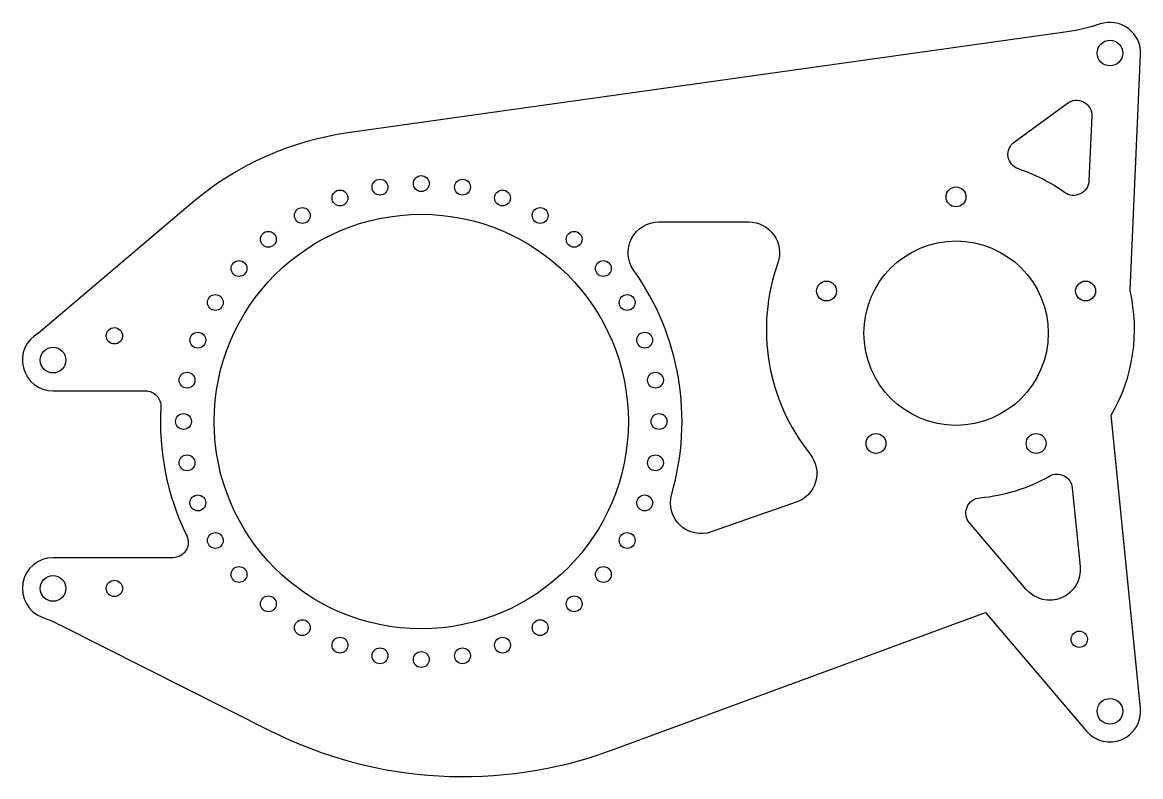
# Model space of a CAD drawing. Header units: inches. Extents: x -15.4 to 2.8, y -7.3 to 5.
import ezdxf

# ---------------------------------------------------------------- set-up
doc = ezdxf.new("R2010")
doc.units = ezdxf.units.IN
doc.header["$MEASUREMENT"] = 0

msp = doc.modelspace()

# ---------------------------------------------------------------- linework, layer by layer
for points in [[(-11.336, -6.535, 0.207543), (-5.774, -6.852), (0.32, -4.611), (1.969, -6.543, 0.734668), (2.846, -6.168), (2.37, -1.394, 0.193309), (2.676, 0.633), (2.848, 4.478, 0.526695), (2.19, 4.974, -0.046017), (1.654, 4.848), (-10.068, 3.2, 0.141692), (-12.603, 2.065), (-15.113, -0.061, 0.777089), (-14.874, -1), (-13.367, -1, -0.430589), (-13.118, -1.264, 0.127742), (-12.696, -3.359, -0.553932), (-12.921, -3.718), (-14.874, -3.718, 0.835103), (-15.05, -4.686, -0.026941), (-14.754, -4.816)], [(2.053, 3.471), (2.006, 2.421, -0.596468), (1.61, 2.23, 0.07709), (0.858, 2.613, -0.610914), (0.789, 3.052), (1.655, 3.684, -0.629055)], [(-4.793, -2.685, 0.22887), (-5.409, 0.961, -0.609065), (-5.001, 1.75), (-3.536, 1.75, -0.517638), (-3.064, 1.083, 0.259226), (-2.538, -2.03, -0.517638), (-2.764, -2.815), (-4.148, -3.297, -0.609065)], [(1.863, -3.86, -0.734668), (0.985, -4.235), (0.061, -3.152, -0.610914), (0.23, -2.74, 0.109085), (1.362, -2.389, -0.54297), (1.735, -2.581)]]:
    msp.add_lwpolyline(points, format="xyb", close=True)
for centre, radius in [((2.349, 4.5), 0.209), ((-9.547, 2.316), 0.129), ((-8.874, 2.375), 0.129), ((-8.201, 2.316), 0.129), ((-10.199, 2.141), 0.129), ((-7.549, 2.141), 0.129), ((-0.159, 2.159), 0.162), ((-8.874, -1.5), 3.375), ((-10.812, 1.856), 0.129), ((-6.937, 1.856), 0.129), ((-11.365, 1.468), 0.129), ((-6.383, 1.468), 0.129), ((-0.159, -0.061), 1.502), ((-11.843, 0.991), 0.129), ((-5.906, 0.991), 0.129), ((-2.27, 0.625), 0.162), ((1.952, 0.625), 0.162), ((-12.23, 0.438), 0.129), ((-5.518, 0.438), 0.129), ((-13.874, -0.104), 0.133), ((-12.515, -0.175), 0.129), ((-5.233, -0.175), 0.129), ((-14.874, -0.5), 0.209), ((-12.69, -0.827), 0.129), ((-5.058, -0.827), 0.129), ((-12.749, -1.5), 0.129), ((-4.999, -1.5), 0.129), ((-1.464, -1.857), 0.162), ((1.146, -1.857), 0.162), ((-12.69, -2.173), 0.129), ((-5.058, -2.173), 0.129), ((-12.515, -2.825), 0.129), ((-5.233, -2.825), 0.129), ((-12.23, -3.438), 0.129), ((-5.518, -3.438), 0.129), ((-11.843, -3.991), 0.129), ((-5.906, -3.991), 0.129), ((-14.874, -4.218), 0.209), ((-13.874, -4.218), 0.133), ((-11.365, -4.468), 0.129), ((-6.383, -4.468), 0.129), ((-10.812, -4.856), 0.129), ((-6.937, -4.856), 0.129), ((1.849, -5.045), 0.133), ((-10.199, -5.141), 0.129), ((-7.549, -5.141), 0.129), ((-9.547, -5.316), 0.129), ((-8.874, -5.375), 0.129), ((-8.201, -5.316), 0.129), ((2.349, -6.218), 0.209)]:
    msp.add_circle(centre, radius)

doc.saveas('drawing.dxf')
